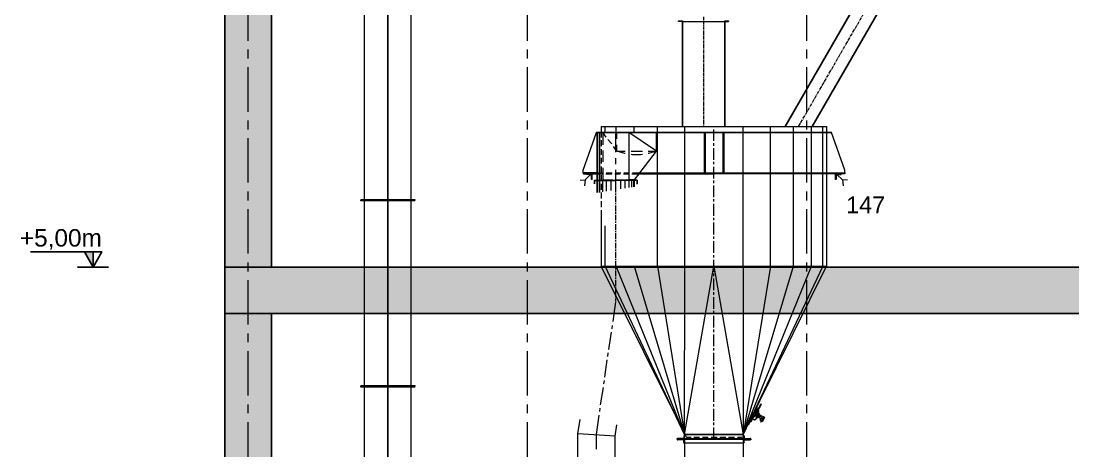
# Model space of a CAD drawing. Header units: millimetres. Extents: x 3220 to 226993, y 817 to 176024.
# Drawn here: x 68184 to 79481, y 80567 to 85184 of the extents above; entities that cross this region are included whole.
import ezdxf

# ---------------------------------------------------------------- set-up
doc = ezdxf.new("R2010")
doc.units = ezdxf.units.MM
doc.linetypes.add('AXES', pattern=[50.8, 31.75, -6.35, 6.35, -6.35])
doc.layers.add('Axe', color=1, linetype='AXES', lineweight=9)
doc.layers.add('Repère', color=76, linetype='Continuous')
doc.layers.add('Sichtbare Kanten(DIN)', color=7, linetype='Continuous', lineweight=50, true_color=0x3f3f3f)
doc.styles.add('ARIAL_BOLD', font='arial.ttf')
doc.styles.get("Standard").update_dxf_attribs({"font": 'arial.ttf'})

# ---------------------------------------------------------------- blocks, each defined once
blk = doc.blocks.new('section 5-4')
h = blk.add_hatch()
h.set_pattern_fill('AR-CONC', color=256, scale=3)
h.set_pattern_definition([(50, (0, -2000), (546.554, -47.817), [57.15, -628.65]), (355, (0, -2000), (-105.73, 573.17), [45.72, -502.922]), (100.4514, (45.55, -2004), (440.824, 525.353), [48.57, -534.27]), (46.1842, (0, -1847.6), (813.237, -126.127), [85.725, -942.975]), (96.6356, (67.8, -1858.1), (712.212, 742.278), [72.855, -801.407]), (351.184, (0, -1847.6), (712.212, 742.28), [68.58, -754.38]), (21, (76.2, -1885.7), (454.843, -306.796), [57.15, -628.65]), (326, (76.2, -1885.7), (185.406, 552.564), [45.72, -502.92]), (71.4514, (114.1, -1911.27), (640.249, 245.768), [48.57, -534.27]), (37.5, (0, -2000), (9.2658, 253.6651), [0, -496.824, 0, -510.54, 0, -504.825]), (7.5, (0, -2000), (200.459, 300.5417), [0, -291.084, 0, -485.394, 0, -192.405]), (327.5, (-169.93, -2000), (406.7718, -17.1862), [0, -190.5, 0, -594.36, 0, -788.67]), (317.5, (-246.13, -2000), (444.3875, 76.2795), [0, -247.65, 0, -394.716, 0, -560.07])])
h.paths.add_polyline_path([(0, 5500), (-250, 5500), (-250, 1000), (0, 1000)])
h.paths.add_polyline_path([(250, 5500), (0, 5500), (0, 1000), (250, 1000)])
h.paths.add_polyline_path([(0, 6000), (-250, 6000), (-250, 5500), (0, 5500)])
h.paths.add_polyline_path([(3000, 6000), (0, 6000), (0, 5500), (250, 5500), (3000, 5500)])
h.paths.add_polyline_path([(6000, 6000), (3000, 6000), (3000, 5500), (6000, 5500)])
h.paths.add_polyline_path([(9000, 6000), (6000, 6000), (6000, 5500), (9000, 5500)])
h.paths.add_polyline_path([(12000, 6000), (9000, 6000), (9000, 5500), (12000, 5500)])
h.paths.add_polyline_path([(15000, 6000), (12000, 6000), (12000, 5500), (15000, 5500)])
h.paths.add_polyline_path([(15000, 6000), (15000, 5500), (15250, 5500), (17750, 5500), (15000, 5500)])
h.paths.add_polyline_path([(15000, 5500), (14750, 5500), (14750, 1000), (15000, 1000)])
h.paths.add_polyline_path([(15250, 5500), (15000, 5500), (15000, 1000), (15250, 1000)])
h.paths.add_polyline_path([(15250, 6000), (15000, 6000), (15000, 5500), (15250, 5500)])
h = blk.add_hatch()
h.set_pattern_fill('AR-CONC', color=256, scale=3)
h.set_pattern_definition([(50, (0, -3000), (546.554, -47.817), [57.15, -628.65]), (355, (0, -3000), (-105.73, 573.17), [45.72, -502.922]), (100.4514, (45.55, -3004), (440.824, 525.353), [48.57, -534.27]), (46.184, (0, -2847.6), (813.237, -126.127), [85.725, -942.975]), (96.6356, (67.8, -2858.1), (712.212, 742.28), [72.855, -801.407]), (351.184, (0, -2847.6), (712.212, 742.28), [68.58, -754.38]), (21, (76.2, -2885.7), (454.843, -306.796), [57.15, -628.65]), (326, (76.2, -2885.7), (185.406, 552.564), [45.72, -502.92]), (71.4514, (114.1, -2911.27), (640.25, 245.768), [48.57, -534.27]), (37.5, (0, -3000), (9.2658, 253.665), [0, -496.824, 0, -510.54, 0, -504.825]), (7.5, (0, -3000), (200.459, 300.5417), [0, -291.084, 0, -485.394, 0, -192.405]), (327.5, (-169.93, -3000), (406.7718, -17.1862), [0, -190.5, 0, -594.36, 0, -788.67]), (317.5, (-246.13, -3000), (444.3875, 76.2795), [0, -247.65, 0, -394.716, 0, -560.07])])
h.paths.add_polyline_path([(0, 500), (-250, 500), (-250, -4000), (0, -4000)])
h.paths.add_polyline_path([(250, 500), (0, 500), (0, -4000), (250, -4000)])
h.paths.add_polyline_path([(0, 1000), (-250, 1000), (-250, 500), (0, 500)])
h.paths.add_polyline_path([(3000, 1000), (0, 1000), (0, 500), (250, 500), (3000, 500)])
h.paths.add_polyline_path([(6000, 1000), (3000, 1000), (3000, 500), (3250, 500), (6000, 500)])
h.paths.add_polyline_path([(9000, 1000), (6000, 1000), (6000, 500), (6250, 500), (9000, 500)])
h.paths.add_polyline_path([(12000, 1000), (9000, 1000), (9000, 500), (9250, 500), (12000, 500)])
h.paths.add_polyline_path([(15000, 1000), (12000, 1000), (12000, 500), (12250, 500), (15000, 500)])
h.paths.add_polyline_path([(14750, 1000), (15000, 1000), (15000, 500), (14750, 500)])
h.paths.add_polyline_path([(15000, 1000), (14750, 1000), (14750, 500), (15000, 500)], flags=17)
h.paths.add_polyline_path([(15250, 1000), (15000, 1000), (15000, 500), (15250, 500)])
h.paths.add_polyline_path([(15250, 500), (15000, 500), (15000, -4000), (15250, -4000)])
h.paths.add_polyline_path([(15000, 500), (14750, 500), (14750, -4000), (15000, -4000)])
for p, q in [((-250, 1000), (-250, 6000)), ((250, 1000), (250, 5500)), ((250, 500), (-250, 500))]:
    blk.add_line(p, q)
for points in [[(-250, -4000), (-250, 1000), (15250, 1000)], [(250, -4000), (250, 500), (15250, 500)]]:
    blk.add_lwpolyline(points)
at = {"layer": 'Axe', "ltscale": 15}
for p, q in [((6000, -8000), (6000, 29046)), ((3000, -8000), (3000, 28506)), ((0, -8000), (0, 28000))]:
    blk.add_line(p, q, dxfattribs=at)
blk = doc.blocks.new('ligne broyage 2')
at = {"color": 4}
for p, q in [((283, 5413), (283, 4285)), ((737, 5413), (737, 4285))]:
    blk.add_line(p, q, dxfattribs=at)
at = {"color": 7, "linetype": 'Continuous', "lineweight": 15, "true_color": 0x000007}
for points in [[(283, 5413), (283, 5420), (241, 5420), (241, 5413)], [(779, 5413), (779, 5420), (737, 5420), (737, 5413)], [(-55, 1208), (-58, 1204)]]:
    blk.add_lwpolyline(points, close=True, dxfattribs=at)
at = {"color": 7, "linetype": 'Continuous', "lineweight": 5, "true_color": 0x000007}
for points in [[(737, 5413), (241, 5413), (241, 5413)], [(-1007, 3786), (-1007, 3815), (-862, 4218)], [(1659, 4225), (-862, 4225)], [(1659, 4218), (-862, 4218)], [(1609, 4285), (-810, 4285)], [(-810, 4285), (-810, 2785)], [(-770, 2785), (-770, 4285)], [(-648, 2785), (-648, 4285)], [(-454, 2785), (-454, 4285)], [(-207, 2785), (-207, 4285)], [(85, 2785), (85, 4285)], [(294, 4218), (294, 3786)], [(304, 4218), (304, 3786)], [(493, 4218), (493, 3786)], [(505, 4218), (505, 3786)], [(712, 2785), (712, 4285)], [(1004, 2785), (1004, 4285)], [(1015, 4019), (1015, 4218)], [(1015, 4019), (1312, 4218)], [(1256, 4225), (1256, 4285)], [(1312, 4218), (1312, 3710)], [(1441, 4152), (1441, 4218), (1441, 4218)], [(1448, 4225), (1448, 4285)], [(1557, 4170), (1593, 4218), (1593, 4218)], [(1567, 4225), (1567, 4285)], [(1593, 4218), (1593, 4088)], [(1626, 3577), (1626, 4218)], [(1645, 3574), (1645, 4218)], [(1652, 3574), (1652, 4218)], [(1804, 3786), (1804, 3815), (1659, 4218)], [(1441, 4019), (1441, 4088), (1441, 4088)], [(1441, 4019), (1478, 4071)], [(1497, 4097), (1538, 4144)], [(1104, 4019), (1015, 4019), (1015, 4019)], [(1253, 3710), (1015, 4019), (1015, 4019)], [(1015, 4019), (1101, 3993), (1104, 3993)], [(1289, 4019), (1167, 4019)], [(1167, 3985), (1186, 3981), (1272, 3981), (1289, 3985)], [(1441, 4019), (1353, 4019)], [(1353, 3993), (1355, 3993), (1441, 4019)], [(1593, 4026), (1593, 3903)], [(401, 3786), (-1007, 3786), (-1007, 3777)], [(-1007, 3777), (401, 3777), (401, 3777)], [(-921, 3770), (-966, 3770), (-969, 3774), (-969, 3777), (-907, 3777)], [(-921, 3770), (-917, 3767), (-914, 3763), (-914, 3718)], [(-910, 3715), (-907, 3715), (-907, 3777)], [(1208, 3786), (401, 3786)], [(1215, 3777), (401, 3777)], [(1593, 3841), (1593, 3710), (1486, 3710)], [(1652, 3786), (1804, 3786), (1804, 3777)], [(1804, 3777), (1652, 3777)], [(1723, 3770), (1768, 3770), (1771, 3774), (1771, 3777), (1708, 3777)], [(1711, 3715), (1708, 3715), (1708, 3777)], [(1723, 3770), (1719, 3767), (1716, 3763), (1716, 3718)], [(-910, 3715), (-914, 3718), (-914, 3718)], [(1222, 3708), (1222, 3667)], [(1222, 3708), (1452, 3708)], [(1227, 3703), (1227, 3667), (1222, 3667)], [(1222, 3703), (1452, 3703)], [(1260, 3637), (1260, 3710)], [(1279, 3634), (1279, 3710)], [(1423, 3710), (1312, 3710), (1312, 3710)], [(1312, 3710), (1312, 3629)], [(1353, 3622), (1353, 3710)], [(1400, 3615), (1400, 3710)], [(1682, 3708), (1452, 3708)], [(1682, 3703), (1452, 3703)], [(1504, 3596), (1504, 3710)], [(1552, 3589), (1552, 3710)], [(1593, 3582), (1593, 3710)], [(1682, 3708), (1682, 3667), (1682, 3703)], [(1682, 3667), (1682, 3670)], [(1711, 3715), (1716, 3718), (1716, 3718)], [(1609, 3333), (1609, 2785)], [(1567, 2785), (1567, 3219)], [(85, 975), (-810, 2785), (-810, 2785)], [(1609, 2785), (-810, 2785)], [(-770, 2785), (85, 975)], [(85, 2785), (85, 975), (-648, 2785)], [(-207, 2785), (85, 975), (-454, 2785)], [(401, 2785), (85, 975)], [(716, 975), (401, 2785)], [(645, 945), (693, 945), (1609, 2785)], [(1256, 2785), (716, 975), (712, 2785)], [(1004, 2785), (716, 975), (1448, 2785)], [(716, 975), (1567, 2785)], [(-51, 1248), (-67, 1256)], [(-62, 1286), (-62, 1208)], [(-62, 1260), (-62, 1263)], [(-62, 1253), (-62, 1260)], [(-58, 1244), (-55, 1256)], [(-48, 1241), (-58, 1244)], [(-55, 1237), (-51, 1248)], [(-84, 1193), (-100, 1185), (-100, 1185)], [(-69, 1167), (-88, 1160), (-88, 1160)], [(-48, 1211), (-67, 1201), (-67, 1201)], [(-43, 1211), (-62, 1201), (-62, 1201)], [(-43, 1234), (-55, 1237)], [(-51, 1230), (-48, 1241)], [(-41, 1227), (-51, 1230)], [(-29, 1189), (-51, 1178), (-51, 1178)], [(-48, 1222), (-43, 1234)], [(-36, 1218), (-48, 1222)], [(-43, 1211), (-41, 1227)], [(-33, 1211), (-43, 1215)], [(-41, 1204), (-36, 1218)], [(-25, 1204), (-29, 1204), (-41, 1208)], [(-36, 1196), (-33, 1201), (-33, 1211)], [(-22, 1193), (-36, 1201)], [(-33, 1189), (-25, 1204)], [(-17, 1185), (-33, 1193)], [(-14, 1144), (-33, 1185), (-33, 1185)], [(-29, 1182), (-22, 1196)], [(-14, 1178), (-29, 1182)], [(-25, 1175), (-17, 1185)], [(-10, 1170), (-25, 1175)], [(-7, 1163), (-22, 1167)], [(-17, 1167), (-14, 1178)], [(-3, 1156), (-17, 1160)], [(-14, 1160), (-10, 1170)], [(-7, 1149), (-14, 1151)], [(-10, 1149), (-7, 1163)], [(-7, 1141), (-7, 1149), (-3, 1156)], [(-3, 1141), (-7, 1144)], [(1860, 555), (1860, 985), (1837, 1137)], [(1460, 555), (1460, 959), (1441, 1082)], [(716, 975), (85, 975), (85, 975)], [(716, 933), (85, 933)], [(85, 926), (85, 278)], [(101, 945), (145, 945)], [(178, 945), (242, 945)], [(271, 945), (334, 945)], [(363, 945), (427, 945)], [(460, 945), (522, 945)], [(553, 945), (615, 945)], [(716, 919), (716, 271)], [(1460, 959), (1860, 985)], [(85, 885), (716, 885), (716, 885)]]:
    blk.add_lwpolyline(points, dxfattribs=at)
at = {"color": 7, "linetype": 'Continuous', "lineweight": 15, "true_color": 0x000007}
for points in [[(-862, 4218), (-862, 4225)], [(1015, 4218), (1652, 4218)], [(1609, 4285), (1609, 4218)], [(1659, 4218), (1659, 4225)], [(-921, 3770), (-981, 3710), (-981, 3710)], [(1723, 3770), (1782, 3710), (1782, 3710)], [(-1036, 3708), (-981, 3710), (-988, 3648)], [(1253, 3637), (1253, 3710), (1253, 3710)], [(1253, 3710), (1312, 3710), (1312, 3710)], [(1837, 3708), (1782, 3710), (1789, 3648)], [(-62, 1211), (-107, 1303)], [(-55, 1208), (-103, 1303)], [(-84, 1193), (-143, 1163), (-122, 1115)], [(-103, 1149), (-143, 1163)], [(-95, 1130), (-122, 1115)], [(-69, 1167), (-103, 1149), (-95, 1130)], [(-100, 1185), (-100, 1189)], [(-100, 1185), (-84, 1160), (-84, 1160)], [(-93, 1189), (-95, 1189), (-95, 1185)], [(-95, 1185), (-43, 1134)], [(-69, 1201), (-93, 1189)], [(-67, 1201), (-93, 1185)], [(-93, 1185), (-41, 1134)], [(-81, 1208), (-88, 1201)], [(-88, 1201), (-67, 1156), (-67, 1156)], [(-88, 1160), (-88, 1163), (-88, 1163)], [(-84, 1230), (-69, 1201)], [(-81, 1230), (-84, 1230)], [(-74, 1193), (-84, 1189)], [(-77, 1234), (-81, 1230)], [(-81, 1230), (-67, 1201)], [(-77, 1234), (-67, 1211)], [(-69, 1222), (-77, 1218)], [(-69, 1211), (-77, 1208)], [(-77, 1196), (-74, 1201)], [(-67, 1215), (-74, 1211)], [(-62, 1175), (-74, 1167)], [(-62, 1227), (-69, 1222)], [(-69, 1211), (-48, 1167)], [(-62, 1201), (-69, 1196)], [(-58, 1218), (-67, 1215)], [(-58, 1204), (-62, 1211), (-67, 1208)], [(-67, 1208), (-7, 1141)], [(-62, 1204), (-67, 1201)], [(-67, 1201), (-67, 1204), (-67, 1204)], [(-58, 1163), (-67, 1156)], [(-43, 1211), (-62, 1204)], [(-51, 1178), (-62, 1175)], [(-62, 1170), (-58, 1170)], [(-55, 1208), (-3, 1151)], [(-48, 1167), (-55, 1163)], [(-33, 1185), (-51, 1178), (-51, 1178)], [(-43, 1211), (-43, 1215)], [(-33, 1185), (-43, 1211), (-29, 1189)], [(-43, 1134), (-41, 1130), (-41, 1130)], [(-33, 1204), (-41, 1196), (-41, 1196)], [(-41, 1130), (-14, 1144), (-41, 1134)], [(-33, 1185), (-29, 1189)], [(-10, 1149), (-14, 1144), (-14, 1144)], [(0, 1118), (-14, 1144), (0, 1115)], [(-10, 1144), (-14, 1144), (-14, 1144)], [(0, 1151), (-7, 1149), (-3, 1151)], [(-7, 1149), (-3, 1144), (-7, 1141)], [(-3, 1144), (26, 1082)], [(-3, 1141), (9, 1118), (0, 1118), (0, 1115)], [(0, 1151), (35, 1085)], [(4, 926), (85, 926), (85, 963)], [(4, 930), (4, 933), (9, 933)], [(4, 926), (4, 930)], [(4, 926), (4, 919)], [(4, 926), (85, 926), (85, 885)], [(4, 919), (9, 919), (9, 919)], [(68, 933), (9, 933)], [(68, 919), (9, 919)], [(75, 940), (75, 933), (68, 933)], [(75, 911), (75, 916), (68, 919)], [(75, 963), (78, 963), (78, 963)], [(75, 963), (75, 940)], [(75, 890), (75, 911)], [(85, 963), (78, 963)], [(85, 975), (716, 975), (716, 975)], [(85, 975), (85, 926), (85, 926)], [(716, 926), (716, 975), (716, 975)], [(716, 963), (719, 963)], [(793, 926), (716, 926), (716, 963)], [(793, 926), (716, 926), (716, 885)], [(723, 963), (719, 963), (719, 963)], [(723, 963), (723, 940)], [(723, 940), (723, 933), (731, 933)], [(723, 911), (723, 916), (731, 919)], [(723, 890), (723, 911)], [(731, 933), (790, 933)], [(731, 919), (790, 919)], [(793, 930), (793, 933), (790, 933)], [(793, 919), (790, 919), (790, 919)], [(793, 926), (793, 930)], [(793, 926), (793, 919)], [(75, 890), (78, 885), (78, 885)], [(85, 885), (78, 885)], [(716, 885), (719, 885)], [(723, 890), (723, 885), (719, 885)]]:
    blk.add_lwpolyline(points, dxfattribs=at)
at = {"color": 1, "linetype": 'Continuous', "lineweight": 5, "true_color": 0x000001}
for points in [[(401, 4130), (401, 4251)], [(401, 4078), (401, 4104)], [(401, 3926), (401, 4052)], [(401, 3878), (401, 3903)], [(401, 3726), (401, 3852)], [(401, 3677), (401, 3703)], [(401, 3525), (401, 3651)], [(401, 3478), (401, 3504)], [(1452, 3574), (1452, 3608), (1452, 3608)], [(1452, 3548), (1452, 3563)], [(1452, 3475), (1452, 3537)], [(401, 3326), (401, 3452)], [(1452, 3449), (1452, 3463)], [(1452, 3373), (1452, 3437)], [(401, 3278), (401, 3304)], [(1452, 3347), (1452, 3363)], [(1452, 3274), (1452, 3337)], [(401, 3126), (401, 3252)], [(1452, 3248), (1452, 3263)], [(1452, 3174), (1452, 3237)], [(401, 3078), (401, 3104)], [(401, 2926), (401, 3052)], [(1452, 3148), (1452, 3162)], [(1452, 3074), (1452, 3138)], [(1452, 3048), (1452, 3062)], [(1452, 2974), (1452, 3036)], [(1452, 2948), (1452, 2963)], [(401, 2877), (401, 2903)], [(401, 2725), (401, 2851)], [(1452, 2874), (1452, 2937)], [(1452, 2848), (1452, 2863)], [(1452, 2775), (1452, 2837)], [(1452, 2749), (1452, 2763)], [(1452, 2675), (1452, 2737)], [(401, 2678), (401, 2704)], [(401, 2526), (401, 2652)], [(1452, 2649), (1452, 2663)], [(1452, 2573), (1452, 2637)], [(401, 2478), (401, 2504)], [(1452, 2549), (1452, 2563)], [(1452, 2474), (1452, 2537)], [(401, 2326), (401, 2452)], [(1452, 2448), (1452, 2464)], [(1452, 2407), (1452, 2437)], [(1481, 2189), (1452, 2400), (1452, 2400)], [(401, 2278), (401, 2304)], [(401, 2126), (401, 2252)], [(1493, 2111), (1490, 2148)], [(401, 2077), (401, 2103)], [(401, 1925), (401, 2051)], [(1526, 1889), (1500, 2074)], [(401, 1878), (401, 1904)], [(401, 1726), (401, 1852)], [(1538, 1815), (1533, 1852)], [(401, 1678), (401, 1704)], [(1571, 1593), (1545, 1778)], [(401, 1526), (401, 1652)], [(401, 1478), (401, 1504)], [(1583, 1519), (1574, 1555)], [(1616, 1296), (1585, 1481)], [(401, 1327), (401, 1452)], [(401, 1277), (401, 1303)], [(401, 1125), (401, 1253)], [(1623, 1222), (1619, 1260)], [(1659, 819), (1659, 975), (1630, 1185)], [(401, 1078), (401, 1104)], [(401, 923), (401, 1052)]]:
    blk.add_lwpolyline(points, dxfattribs=at)
at = {"color": 5, "linetype": 'Continuous', "lineweight": 5, "true_color": 0x000005}
for points in [[(1452, 4007), (1452, 4218), (1452, 4218)], [(1609, 4218), (1609, 4166)], [(1609, 4137), (1609, 4074)], [(1609, 4040), (1609, 3981)], [(1452, 3881), (1452, 3945)], [(1609, 3948), (1609, 3886)], [(1609, 3855), (1609, 3793)], [(1274, 3786), (1208, 3786), (1208, 3786)], [(1279, 3777), (1215, 3777), (1215, 3777)], [(1367, 3786), (1305, 3786)], [(1371, 3777), (1308, 3777)], [(1460, 3786), (1400, 3786)], [(1464, 3777), (1405, 3777)], [(1452, 3608), (1452, 3819)], [(1557, 3786), (1493, 3786)], [(1559, 3777), (1497, 3777)], [(1652, 3786), (1585, 3786)], [(1652, 3777), (1590, 3777)], [(1609, 3763), (1609, 3700)], [(1609, 3667), (1609, 3603)], [(1609, 3574), (1609, 3511)], [(1609, 3482), (1609, 3418)], [(1609, 3385), (1609, 3333), (1609, 3333)], [(-14, 1211), (-126, 1156), (-126, 1156)], [(-126, 1156), (-100, 1104), (-100, 1104)], [(-51, 1227), (-84, 1211), (-84, 1211)]]:
    blk.add_lwpolyline(points, dxfattribs=at)
at = {"color": 7, "linetype": 'Continuous', "lineweight": -2, "true_color": 0x000007}
for points in [[(-67, 1222), (-107, 1303), (-67, 1227), (-107, 1303), (-67, 1227)], [(-100, 1185), (-81, 1160), (-95, 1185)], [(-95, 1189), (-77, 1163), (-93, 1189)], [(-95, 1178), (-84, 1160), (-84, 1160)], [(-74, 1163), (-88, 1189), (-74, 1167)], [(-84, 1193), (-74, 1175), (-74, 1175)], [(-62, 1215), (-55, 1208), (-62, 1218)], [(-62, 1204), (-48, 1178), (-58, 1196)], [(-58, 1208), (-43, 1182)], [(-58, 1204), (-43, 1178)], [(-48, 1211), (-33, 1185), (-51, 1211)], [(-51, 1208), (-36, 1182), (-36, 1182)], [(-48, 1211), (-36, 1201), (-36, 1201)], [(-3, 1151), (30, 1085), (30, 1085)], [(30, 1082), (-3, 1149), (30, 1085), (-3, 1149)]]:
    blk.add_lwpolyline(points, dxfattribs=at)
for points in [[(-58, 1208), (-62, 1215)], [(-55, 1208), (-41, 1182)]]:
    blk.add_lwpolyline(points, close=True, dxfattribs=at)
at = {"color": 7, "linetype": 'Continuous', "lineweight": 5, "true_color": 0x000007}
blk.add_lwpolyline([(85, 926), (716, 926)], close=True, dxfattribs=at)
at = {"layer": 'Axe'}
blk.add_line((511, 5461), (511, 4285), dxfattribs=at)
blk = doc.blocks.new('be 500 gain 2000')
at = {"layer": 'Sichtbare Kanten(DIN)', "color": 5, "lineweight": 0}
for p, q in [((0, -291), (0, 291)), ((8, 291), (0, 291)), ((8, 291), (8, -291)), ((1992, 250.5), (8, 250.5)), ((1992, -291), (1992, 291)), ((1992, 291), (2000, 291)), ((2000, 291), (2000, -291)), ((8, 1), (1992, 1)), ((1992, 0), (8, 0)), ((8, -291), (0, -291)), ((1992, -250.5), (8, -250.5)), ((1992, -291), (2000, -291))]:
    blk.add_line(p, q, dxfattribs=at)
blk = doc.blocks.new('153 L')
at = {"color": 5, "lineweight": 0, "rotation": 270}
for p in [(0, 12218), (0, 10218), (0, 8218)]:
    blk.add_blockref('be 500 gain 2000', p, dxfattribs=at)
blk = doc.blocks.new('niveau')
h = blk.add_hatch(color=1)
h.dxf.hatch_style = 1
h.paths.add_polyline_path([(0, 164), (-93, 164), (0, 0)])
at = {"color": 1}
blk.add_line((0, 164), (0, 0), dxfattribs=at)
blk.add_lwpolyline([(-674, 164), (-93, 164), (0, 0), (93, 164), (-93, 164), (0, 0), (-165, 0), (165, 0)], dxfattribs=at)

msp = doc.modelspace()

# ---------------------------------------------------------------- linework, layer by layer
at = {"color": 4, "elevation": 0}
for points in [[(76389.5, 84052), (78181.3, 87155.5, 0.1316525), (78198, 87218), (78198, 96439.9)], [(76678.1, 84052), (78397.8, 87030.5, 0.1316525), (78448, 87218), (78448, 96439.9)]]:
    msp.add_lwpolyline(points, format="xyb", dxfattribs=at)
at = {"layer": 'Axe', "elevation": 0}
msp.add_lwpolyline([(76533.8, 84052), (78289.5, 87093, 0.1316525), (78323, 87218), (78323, 96788.9)], format="xyb", dxfattribs=at)

# ---------------------------------------------------------------- block references
for name, p in [('section 5-4', (70623, 81542.4)), ('153 L', (72123, 73042.4)), ('niveau', (68958.3, 82542.4))]:
    msp.add_blockref(name, p)
at = {"xscale": -1}
msp.add_blockref('ligne broyage 2', (76023.7, 79767.2), dxfattribs=at)

# ---------------------------------------------------------------- texts
at = {"color": 6, "insert": (68611.3, 82838.4), "char_height": 187.5, "attachment_point": 5, "style": 'ARIAL_BOLD'}
msp.add_mtext('{\\C1;+5,00m}', dxfattribs=at)
at = {"layer": 'Repère', "insert": (77044, 83299.7), "char_height": 180, "attachment_point": 1}
msp.add_mtext_dynamic_manual_height_columns('147', width=739.398, gutter_width=12.5, heights=[0], dxfattribs=at)

doc.saveas('drawing.dxf')
